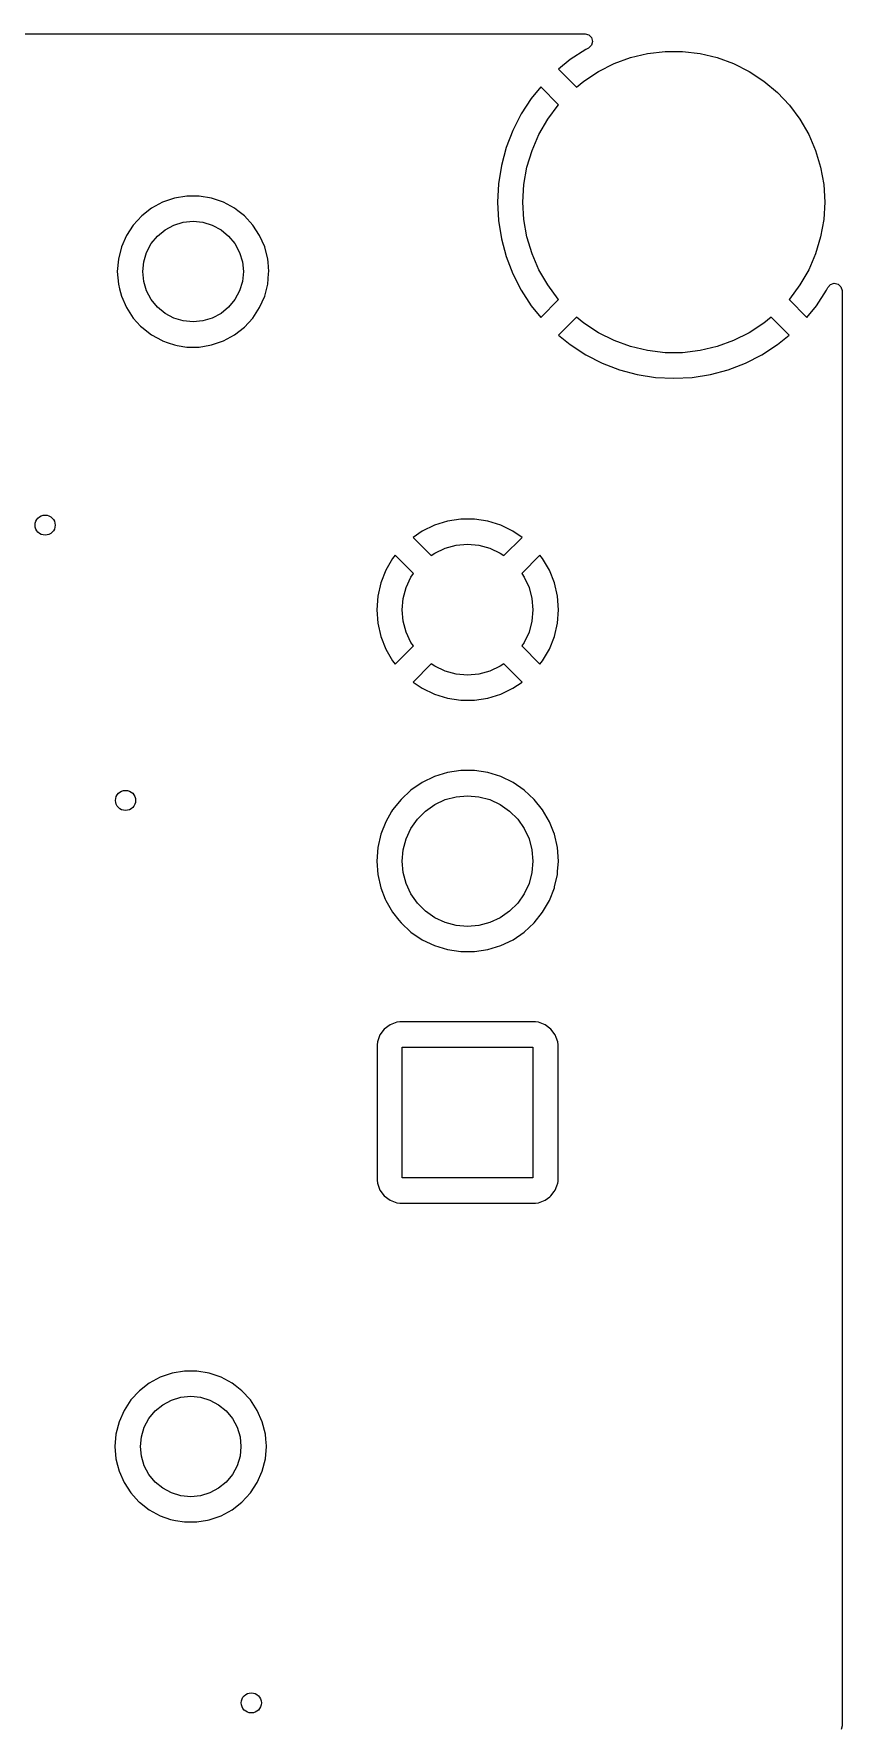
# Model space of a CAD drawing. Extents: x 44 to 146, y -87 to -25.
# Drawn here: x 129.68 to 145.75, y -58.95 to -25.25 of the extents above; entities that cross this region are included whole.
import ezdxf

# ---------------------------------------------------------------- set-up
doc = ezdxf.new("R2010")
doc.units = 0
doc.layers.add('BLACK', color=7, linetype='CONTINUOUS')

msp = doc.modelspace()

# ---------------------------------------------------------------- linework, layer by layer
at = {"layer": 'BLACK', "linetype": 'CONTINUOUS'}
for p, q in [((84.320298, -25.2545), (140.635872, -25.2545)), ((140.635872, -25.2545), (140.710372, -25.274462)), ((140.647592, -25.564755), (140.339928, -25.764554)), ((140.647605, -25.564748), (140.647592, -25.564755)), ((140.703517, -25.53626), (140.647605, -25.564748)), ((140.710372, -25.532538), (140.703517, -25.53626)), ((140.710372, -25.274462), (140.76491, -25.329)), ((140.76491, -25.478), (140.710372, -25.532538)), ((140.76491, -25.329), (140.784872, -25.4035)), ((140.784872, -25.4035), (140.76491, -25.478)), ((141.879055, -25.645577), (142.225566, -25.605076)), ((142.225566, -25.605076), (142.574434, -25.605076)), ((142.574434, -25.605076), (142.920945, -25.645577)), ((140.339928, -25.764554), (140.10685, -25.953297)), ((140.9, -26.001924), (141.211761, -25.845352)), ((141.211761, -25.845352), (141.53959, -25.726031)), ((141.53959, -25.726031), (141.879055, -25.645577)), ((142.920945, -25.645577), (143.26041, -25.726031)), ((143.26041, -25.726031), (143.588239, -25.845352)), ((143.588239, -25.845352), (143.9, -26.001924)), ((140.10685, -25.953297), (140.466421, -26.312868)), ((140.466421, -26.312868), (140.608524, -26.19363)), ((140.608524, -26.19363), (140.9, -26.001924)), ((143.9, -26.001924), (144.191476, -26.19363)), ((144.191476, -26.19363), (144.458725, -26.417879)), ((139.564554, -26.539928), (139.364755, -26.847592)), ((139.753297, -26.30685), (139.564554, -26.539928)), ((140.109739, -26.663292), (139.753297, -26.30685)), ((144.458725, -26.417879), (144.698133, -26.671637)), ((139.364748, -26.847605), (139.198199, -27.174476)), ((139.364755, -26.847592), (139.364748, -26.847605)), ((139.719102, -27.253602), (139.893537, -26.951473)), ((139.893537, -26.951473), (140.101867, -26.671637)), ((140.101867, -26.671637), (140.109739, -26.663292)), ((144.698133, -26.671637), (144.906463, -26.951473)), ((144.906463, -26.951473), (145.080898, -27.253602)), ((139.198199, -27.174476), (139.066739, -27.51694)), ((139.580922, -27.57394), (139.719102, -27.253602)), ((145.080898, -27.253602), (145.219078, -27.57394)), ((139.066732, -27.51696), (138.971787, -27.8713)), ((139.066739, -27.51694), (139.066732, -27.51696)), ((139.480865, -27.908152), (139.580922, -27.57394)), ((145.219078, -27.57394), (145.319135, -27.908152)), ((138.971786, -27.871303), (138.914396, -28.233653)), ((138.971787, -27.8713), (138.971786, -27.871303)), ((139.420285, -28.251721), (139.480865, -27.908152)), ((145.319135, -27.908152), (145.379715, -28.251721)), ((138.914396, -28.233653), (138.895197, -28.6)), ((139.4, -28.6), (139.420285, -28.251721)), ((145.379715, -28.251721), (145.4, -28.6)), ((132.237184, -28.603174), (132.018494, -28.721523)), ((132.237188, -28.603172), (132.237184, -28.603174)), ((132.472386, -28.522428), (132.237188, -28.603172)), ((132.47239, -28.522427), (132.472386, -28.522428)), ((132.717664, -28.4815), (132.47239, -28.522427)), ((132.717665, -28.4815), (132.717664, -28.4815)), ((132.966335, -28.4815), (132.717665, -28.4815)), ((133.211609, -28.522427), (132.966335, -28.4815)), ((133.211613, -28.522428), (133.211609, -28.522427)), ((133.446811, -28.603172), (133.211613, -28.522428)), ((133.446815, -28.603174), (133.446811, -28.603172)), ((133.665505, -28.721523), (133.446815, -28.603174)), ((138.895197, -28.6), (138.914396, -28.966346)), ((139.420285, -28.948279), (139.4, -28.6)), ((145.4, -28.6), (145.379715, -28.948279)), ((131.822256, -28.874261), (131.653837, -29.057212)), ((132.018489, -28.721527), (131.822256, -28.874261)), ((132.018494, -28.721523), (132.018489, -28.721527)), ((133.665508, -28.721525), (133.665505, -28.721523)), ((133.665509, -28.721526), (133.665508, -28.721525)), ((133.731495, -28.772885), (133.665509, -28.721526)), ((133.861743, -28.874261), (133.731495, -28.772885)), ((134.030162, -29.057212), (133.861743, -28.874261)), ((138.914396, -28.966346), (138.971786, -29.328696)), ((139.480865, -29.291848), (139.420285, -28.948279)), ((145.379715, -28.948279), (145.319135, -29.291848)), ((131.517827, -29.265392), (131.417937, -29.493117)), ((131.653837, -29.057212), (131.517827, -29.265392)), ((132.01053, -29.42643), (132.134893, -29.274893)), ((132.134893, -29.274893), (132.28643, -29.15053)), ((132.28643, -29.15053), (132.459317, -29.05812)), ((132.459317, -29.05812), (132.64691, -29.001215)), ((132.64691, -29.001215), (132.842, -28.982)), ((132.842, -28.982), (133.03709, -29.001215)), ((133.03709, -29.001215), (133.224683, -29.05812)), ((133.224683, -29.05812), (133.39757, -29.15053)), ((133.39757, -29.15053), (133.549107, -29.274893)), ((133.549107, -29.274893), (133.67347, -29.42643)), ((134.030163, -29.057214), (134.030162, -29.057212)), ((134.030164, -29.057215), (134.030163, -29.057214)), ((134.166173, -29.265393), (134.030164, -29.057215)), ((134.266063, -29.493119), (134.166173, -29.265393)), ((139.580922, -29.62606), (139.480865, -29.291848)), ((145.319135, -29.291848), (145.219078, -29.62606)), ((131.417937, -29.493117), (131.356891, -29.734183)), ((131.861215, -29.78691), (131.91812, -29.599317)), ((131.91812, -29.599317), (132.01053, -29.42643)), ((133.67347, -29.42643), (133.76588, -29.599317)), ((133.76588, -29.599317), (133.822785, -29.78691)), ((134.327108, -29.734179), (134.266063, -29.493119)), ((138.971786, -29.328696), (138.971787, -29.328699)), ((138.971787, -29.328699), (139.066732, -29.683039)), ((139.719102, -29.946398), (139.580922, -29.62606)), ((145.219078, -29.62606), (145.080898, -29.946398)), ((131.356891, -29.734183), (131.336357, -29.981998)), ((131.336357, -29.981998), (131.336357, -29.982001)), ((131.336357, -29.982001), (131.356891, -30.229816)), ((131.842, -29.982), (131.861215, -29.78691)), ((131.861215, -30.17709), (131.842, -29.982)), ((133.822785, -29.78691), (133.842, -29.982)), ((133.842, -29.982), (133.822785, -30.17709)), ((134.332102, -29.794446), (134.327108, -29.734179)), ((134.347643, -29.981998), (134.332102, -29.794446)), ((134.34422, -30.023303), (134.347643, -29.982001)), ((134.347643, -29.982001), (134.347643, -29.981998)), ((139.066732, -29.683039), (139.066736, -29.68305)), ((139.066736, -29.68305), (139.198197, -30.025518)), ((139.893537, -30.248527), (139.719102, -29.946398)), ((145.080898, -29.946398), (144.906463, -30.248527)), ((131.356891, -30.229816), (131.356891, -30.229819)), ((131.356891, -30.229819), (131.356892, -30.229821)), ((131.356892, -30.229821), (131.380996, -30.325004)), ((131.380996, -30.325004), (131.417937, -30.470882)), ((131.91812, -30.364683), (131.861215, -30.17709)), ((133.822785, -30.17709), (133.76588, -30.364683)), ((134.266063, -30.470881), (134.327108, -30.229821)), ((134.327108, -30.229821), (134.34422, -30.023303)), ((139.198197, -30.025518), (139.198208, -30.025542)), ((139.198208, -30.025542), (139.364744, -30.352388)), ((140.101867, -30.528363), (139.893537, -30.248527)), ((144.906463, -30.248527), (144.698133, -30.528363)), ((145.435255, -30.352388), (145.46374, -30.296484)), ((145.46374, -30.296484), (145.515348, -30.239166)), ((145.515348, -30.239166), (145.588701, -30.215332)), ((145.588701, -30.215332), (145.664144, -30.231368)), ((145.664144, -30.231368), (145.721462, -30.282976)), ((145.721462, -30.282976), (145.745296, -30.356329)), ((131.417937, -30.470882), (131.517827, -30.698607)), ((132.01053, -30.53757), (131.91812, -30.364683)), ((132.134893, -30.689107), (132.01053, -30.53757)), ((133.67347, -30.53757), (133.549107, -30.689107)), ((133.76588, -30.364683), (133.67347, -30.53757)), ((134.166173, -30.698607), (134.266063, -30.470881)), ((139.364744, -30.352388), (139.364755, -30.352408)), ((139.364755, -30.352408), (139.564554, -30.660071)), ((139.564554, -30.660071), (139.753297, -30.893148)), ((139.753297, -30.893148), (140.109738, -30.536706)), ((140.109738, -30.536706), (140.101867, -30.528363)), ((144.698133, -30.528363), (144.69026, -30.536707)), ((144.69026, -30.536707), (145.046702, -30.893149)), ((145.046702, -30.893148), (145.235439, -30.660079)), ((145.235439, -30.660079), (145.235442, -30.660075)), ((145.235442, -30.660075), (145.435244, -30.352408)), ((145.435244, -30.352408), (145.435255, -30.352388)), ((145.745296, -30.356329), (145.7455, -30.364128)), ((145.7455, -30.364128), (145.7455, -58.906)), ((131.517827, -30.698607), (131.653837, -30.906787)), ((131.653837, -30.906787), (131.799481, -31.064998)), ((132.28643, -30.81347), (132.134893, -30.689107)), ((132.459317, -30.90588), (132.28643, -30.81347)), ((132.64691, -30.962785), (132.459317, -30.90588)), ((132.842, -30.982), (132.64691, -30.962785)), ((133.03709, -30.962785), (132.842, -30.982)), ((133.224683, -30.90588), (133.03709, -30.962785)), ((133.39757, -30.81347), (133.224683, -30.90588)), ((133.549107, -30.689107), (133.39757, -30.81347)), ((133.861744, -31.089738), (134.030164, -30.906785)), ((134.030164, -30.906785), (134.166173, -30.698607)), ((140.46642, -30.88713), (140.10685, -31.246701)), ((140.608524, -31.00637), (140.46642, -30.88713)), ((144.333578, -30.887131), (144.191476, -31.00637)), ((144.693149, -31.246702), (144.333578, -30.887131)), ((145.046702, -30.893149), (145.046702, -30.893148)), ((131.799481, -31.064998), (131.822256, -31.089738)), ((131.822256, -31.089738), (132.018491, -31.242474)), ((132.018491, -31.242474), (132.018492, -31.242474)), ((132.018492, -31.242474), (132.018494, -31.242476)), ((132.018494, -31.242476), (132.228008, -31.355859)), ((133.44681, -31.360828), (133.665509, -31.242474)), ((133.665509, -31.242474), (133.861744, -31.089738)), ((140.10685, -31.246701), (140.339928, -31.435445)), ((140.9, -31.198076), (140.608524, -31.00637)), ((141.211761, -31.354648), (140.9, -31.198076)), ((143.9, -31.198076), (143.588239, -31.354648)), ((144.191476, -31.00637), (143.9, -31.198076)), ((144.460079, -31.435439), (144.693148, -31.246702)), ((144.693148, -31.246702), (144.693149, -31.246702)), ((132.228008, -31.355859), (132.23719, -31.360828)), ((132.23719, -31.360828), (132.348186, -31.398933)), ((132.348186, -31.398933), (132.472386, -31.441571)), ((132.472386, -31.441571), (132.47239, -31.441572)), ((132.47239, -31.441572), (132.524709, -31.450302)), ((132.524709, -31.450302), (132.717665, -31.4825)), ((132.717665, -31.4825), (132.717667, -31.4825)), ((132.717667, -31.4825), (132.966333, -31.4825)), ((132.966333, -31.4825), (132.966335, -31.4825)), ((132.966335, -31.4825), (133.17675, -31.447388)), ((133.17675, -31.447388), (133.211609, -31.441572)), ((133.211609, -31.441572), (133.21161, -31.441571)), ((133.21161, -31.441571), (133.211614, -31.441571)), ((133.211614, -31.441571), (133.44681, -31.360828)), ((140.339928, -31.435445), (140.647591, -31.635244)), ((140.647591, -31.635244), (140.647611, -31.635255)), ((140.647611, -31.635255), (140.974457, -31.801791)), ((141.53959, -31.473969), (141.211761, -31.354648)), ((141.879055, -31.554423), (141.53959, -31.473969)), ((142.225566, -31.594924), (141.879055, -31.554423)), ((142.574434, -31.594924), (142.225566, -31.594924)), ((142.920945, -31.554423), (142.574434, -31.594924)), ((143.26041, -31.473969), (142.920945, -31.554423)), ((143.588239, -31.354648), (143.26041, -31.473969)), ((143.825542, -31.801791), (144.152388, -31.635255)), ((144.152388, -31.635255), (144.152408, -31.635244)), ((144.152408, -31.635244), (144.460075, -31.435442)), ((144.460075, -31.435442), (144.460079, -31.435439)), ((140.974457, -31.801791), (140.974481, -31.801802)), ((140.974481, -31.801802), (141.31694, -31.93326)), ((141.31694, -31.93326), (141.31696, -31.933267)), ((141.31696, -31.933267), (141.6713, -32.028212)), ((143.128699, -32.028212), (143.483039, -31.933267)), ((143.483039, -31.933267), (143.483059, -31.93326)), ((143.483059, -31.93326), (143.825518, -31.801802)), ((143.825518, -31.801802), (143.825542, -31.801791)), ((141.6713, -32.028212), (141.671303, -32.028213)), ((141.671303, -32.028213), (142.033653, -32.085603)), ((142.033653, -32.085603), (142.4, -32.104802)), ((142.4, -32.104802), (142.766346, -32.085603)), ((142.766346, -32.085603), (143.128696, -32.028213)), ((143.128696, -32.028213), (143.128699, -32.028212)), ((137.640532, -35.026533), (137.397478, -35.143582)), ((137.640553, -35.026525), (137.640532, -35.026533)), ((137.898333, -34.94701), (137.640553, -35.026525)), ((137.898337, -34.947009), (137.898333, -34.94701)), ((138.165105, -34.9068), (137.898337, -34.947009)), ((138.434894, -34.9068), (138.165105, -34.9068)), ((138.701662, -34.947009), (138.434894, -34.9068)), ((138.701666, -34.94701), (138.701662, -34.947009)), ((138.959449, -35.026526), (138.701666, -34.94701)), ((138.959453, -35.026527), (138.959449, -35.026526)), ((139.202521, -35.143582), (138.959453, -35.026527)), ((137.397478, -35.143582), (137.214849, -35.268095)), ((137.214849, -35.268095), (137.214849, -35.268096)), ((137.214849, -35.268096), (137.578079, -35.631326)), ((139.021919, -35.631325), (139.385149, -35.268096)), ((139.385149, -35.268096), (139.202521, -35.143582)), ((136.8086, -35.689981), (136.673709, -35.923618)), ((136.808603, -35.689976), (136.8086, -35.689981)), ((136.862294, -35.622648), (136.808603, -35.689976)), ((137.224526, -35.984879), (136.862294, -35.622648)), ((137.578079, -35.631326), (137.65, -35.580967)), ((137.65, -35.580967), (137.855374, -35.4852)), ((137.855374, -35.4852), (138.074257, -35.42655)), ((138.074257, -35.42655), (138.3, -35.4068)), ((138.3, -35.4068), (138.525743, -35.42655)), ((138.525743, -35.42655), (138.744626, -35.4852)), ((138.744626, -35.4852), (138.95, -35.580967)), ((138.95, -35.580967), (139.021919, -35.631325)), ((139.737703, -35.622648), (139.375472, -35.984877)), ((139.791395, -35.689975), (139.737703, -35.622648)), ((139.7914, -35.689983), (139.791395, -35.689975)), ((139.92629, -35.923618), (139.7914, -35.689983)), ((136.673707, -35.923623), (136.575145, -36.174753)), ((136.673709, -35.923618), (136.673707, -35.923623)), ((137.174167, -36.0568), (137.224526, -35.984879)), ((139.375472, -35.984877), (139.425833, -36.0568)), ((139.926292, -35.923623), (139.92629, -35.923618)), ((140.024854, -36.174753), (139.926292, -35.923623)), ((136.575143, -36.17476), (136.515115, -36.437761)), ((136.575145, -36.174753), (136.575143, -36.17476)), ((137.01975, -36.481057), (137.0784, -36.262174)), ((137.0784, -36.262174), (137.174167, -36.0568)), ((139.425833, -36.0568), (139.5216, -36.262174)), ((139.5216, -36.262174), (139.58025, -36.481057)), ((140.024856, -36.17476), (140.024854, -36.174753)), ((140.084884, -36.437761), (140.024856, -36.17476)), ((136.515112, -36.437783), (136.494953, -36.706795)), ((136.494953, -36.706795), (136.494953, -36.706804)), ((136.494953, -36.706804), (136.515112, -36.975816)), ((136.515115, -36.437761), (136.515112, -36.437783)), ((137, -36.7068), (137.01975, -36.481057)), ((137.01975, -36.932543), (137, -36.7068)), ((139.58025, -36.481057), (139.6, -36.7068)), ((139.6, -36.7068), (139.58025, -36.932543)), ((140.084887, -36.437783), (140.084884, -36.437761)), ((140.105047, -36.706795), (140.084887, -36.437783)), ((140.084887, -36.975816), (140.105047, -36.706804)), ((140.105047, -36.706804), (140.105047, -36.706795)), ((136.515112, -36.975816), (136.515115, -36.975838)), ((136.515115, -36.975838), (136.575143, -37.238839)), ((137.0784, -37.151426), (137.01975, -36.932543)), ((139.58025, -36.932543), (139.5216, -37.151426)), ((140.024856, -37.238839), (140.084884, -36.975838)), ((140.084884, -36.975838), (140.084887, -36.975816)), ((136.575143, -37.238839), (136.575145, -37.238846)), ((136.575145, -37.238846), (136.673707, -37.489976)), ((137.174167, -37.3568), (137.0784, -37.151426)), ((137.224525, -37.428719), (137.174167, -37.3568)), ((139.425833, -37.3568), (139.375473, -37.42872)), ((139.5216, -37.151426), (139.425833, -37.3568)), ((139.926292, -37.489976), (140.024854, -37.238846)), ((140.024854, -37.238846), (140.024856, -37.238839)), ((136.673707, -37.489976), (136.673709, -37.489981)), ((136.673709, -37.489981), (136.808599, -37.723616)), ((136.808599, -37.723616), (136.808604, -37.723624)), ((136.808604, -37.723624), (136.862295, -37.79095)), ((136.862295, -37.79095), (137.224525, -37.428719)), ((139.375473, -37.42872), (139.737703, -37.79095)), ((139.737704, -37.79095), (139.791393, -37.723628)), ((139.791393, -37.723628), (139.791398, -37.72362)), ((139.791398, -37.72362), (139.92629, -37.489981)), ((139.92629, -37.489981), (139.926292, -37.489976)), ((137.578078, -37.782272), (137.214849, -38.145502)), ((137.65, -37.832633), (137.578078, -37.782272)), ((137.855374, -37.9284), (137.65, -37.832633)), ((138.074257, -37.98705), (137.855374, -37.9284)), ((138.3, -38.0068), (138.074257, -37.98705)), ((138.525743, -37.98705), (138.3, -38.0068)), ((138.744626, -37.9284), (138.525743, -37.98705)), ((138.95, -37.832633), (138.744626, -37.9284)), ((139.02192, -37.782273), (138.95, -37.832633)), ((139.38515, -38.145503), (139.02192, -37.782273)), ((139.737703, -37.79095), (139.737704, -37.79095)), ((137.214849, -38.145502), (137.397481, -38.270019)), ((137.397481, -38.270019), (137.640532, -38.387066)), ((137.640532, -38.387066), (137.640553, -38.387074)), ((137.640553, -38.387074), (137.898333, -38.466589)), ((138.701666, -38.466589), (138.959449, -38.387073)), ((138.959449, -38.387073), (138.959453, -38.387072)), ((138.959453, -38.387072), (139.202526, -38.270015)), ((139.202526, -38.270015), (139.202533, -38.270011)), ((139.202533, -38.270011), (139.38515, -38.145503)), ((137.898333, -38.466589), (137.898337, -38.46659)), ((137.898337, -38.46659), (138.165105, -38.506799)), ((138.165105, -38.506799), (138.165112, -38.5068)), ((138.165112, -38.5068), (138.434888, -38.5068)), ((138.434888, -38.5068), (138.434894, -38.506799)), ((138.434894, -38.506799), (138.701662, -38.46659)), ((138.701662, -38.46659), (138.701666, -38.466589)), ((137.640349, -40.026066), (137.397227, -40.143148)), ((137.64037, -40.026058), (137.640349, -40.026066)), ((137.898222, -39.946521), (137.64037, -40.026058)), ((137.898226, -39.94652), (137.898222, -39.946521)), ((138.165067, -39.9063), (137.898226, -39.94652)), ((138.165071, -39.9063), (138.165067, -39.9063)), ((138.434929, -39.9063), (138.165071, -39.9063)), ((138.434932, -39.9063), (138.434929, -39.9063)), ((138.701773, -39.94652), (138.434932, -39.9063)), ((138.701777, -39.946521), (138.701773, -39.94652)), ((138.959629, -40.026058), (138.701777, -39.946521)), ((138.959633, -40.026059), (138.959629, -40.026058)), ((138.959641, -40.026062), (138.959633, -40.026059)), ((138.959646, -40.026064), (138.959641, -40.026062)), ((138.95965, -40.026066), (138.959646, -40.026064)), ((139.20277, -40.143146), (138.95965, -40.026066)), ((137.174259, -40.295164), (136.976438, -40.478715)), ((137.397227, -40.143148), (137.174259, -40.295164)), ((137.855374, -40.4852), (138.074257, -40.42655)), ((138.074257, -40.42655), (138.3, -40.4068)), ((138.3, -40.4068), (138.525743, -40.42655)), ((138.525743, -40.42655), (138.744626, -40.4852)), ((139.202772, -40.143148), (139.20277, -40.143146)), ((139.202775, -40.143149), (139.202772, -40.143148)), ((139.425741, -40.295165), (139.202775, -40.143149)), ((139.623561, -40.478715), (139.425741, -40.295165)), ((136.789876, -40.721411), (136.673257, -40.923401)), ((136.808185, -40.689698), (136.789876, -40.721411)), ((136.808186, -40.689696), (136.808185, -40.689698)), ((136.808189, -40.689692), (136.808186, -40.689696)), ((136.976438, -40.478715), (136.808189, -40.689692)), ((137.304142, -40.871176), (137.464376, -40.710942)), ((137.464376, -40.710942), (137.65, -40.580967)), ((137.65, -40.580967), (137.855374, -40.4852)), ((138.744626, -40.4852), (138.95, -40.580967)), ((138.95, -40.580967), (139.135624, -40.710942)), ((139.135624, -40.710942), (139.295858, -40.871176)), ((139.791815, -40.689698), (139.623561, -40.478715)), ((139.926743, -40.923402), (139.791815, -40.689698)), ((136.673255, -40.923406), (136.574665, -41.174605)), ((136.673257, -40.923401), (136.673255, -40.923406)), ((137.0784, -41.262174), (137.174167, -41.0568)), ((137.174167, -41.0568), (137.304142, -40.871176)), ((139.295858, -40.871176), (139.425833, -41.0568)), ((139.425833, -41.0568), (139.5216, -41.262174)), ((140.004614, -41.121813), (139.926743, -40.923402)), ((136.514615, -41.437709), (136.494451, -41.706794)), ((136.514618, -41.437686), (136.514615, -41.437709)), ((136.574663, -41.174612), (136.514618, -41.437686)), ((136.574665, -41.174605), (136.574663, -41.174612)), ((137.01975, -41.481057), (137.0784, -41.262174)), ((139.5216, -41.262174), (139.58025, -41.481057)), ((140.025334, -41.174605), (140.004614, -41.121813)), ((140.025336, -41.174612), (140.025334, -41.174605)), ((140.085381, -41.437686), (140.025336, -41.174612)), ((140.085381, -41.437691), (140.085381, -41.437686)), ((140.085383, -41.437697), (140.085381, -41.437691)), ((140.085383, -41.437707), (140.085383, -41.437697)), ((140.085384, -41.437709), (140.085383, -41.437707)), ((140.105549, -41.706794), (140.085384, -41.437709)), ((136.494451, -41.706794), (136.494451, -41.706805)), ((136.494451, -41.706805), (136.514615, -41.97589)), ((137, -41.7068), (137.01975, -41.481057)), ((137.01975, -41.932543), (137, -41.7068)), ((139.58025, -41.481057), (139.6, -41.7068)), ((139.6, -41.7068), (139.58025, -41.932543)), ((140.090269, -41.910698), (140.105549, -41.706805)), ((140.105549, -41.706805), (140.105549, -41.706794)), ((136.514615, -41.97589), (136.514618, -41.975913)), ((136.514618, -41.975913), (136.574663, -42.238987)), ((137.0784, -42.151426), (137.01975, -41.932543)), ((139.58025, -41.932543), (139.5216, -42.151426)), ((140.029829, -42.219302), (140.085381, -41.975913)), ((140.085381, -41.97591), (140.085383, -41.975903)), ((140.085381, -41.975913), (140.085381, -41.97591)), ((140.085383, -41.975903), (140.090269, -41.910698)), ((136.574663, -42.238987), (136.574665, -42.238994)), ((136.574665, -42.238994), (136.663223, -42.464632)), ((137.174167, -42.3568), (137.0784, -42.151426)), ((137.304142, -42.542424), (137.174167, -42.3568)), ((139.425833, -42.3568), (139.295858, -42.542424)), ((139.5216, -42.151426), (139.425833, -42.3568)), ((139.926743, -42.490198), (140.025334, -42.238995)), ((140.025334, -42.238995), (140.029829, -42.219302)), ((136.663223, -42.464632), (136.673257, -42.490198)), ((136.673257, -42.490198), (136.808185, -42.723902)), ((136.808185, -42.723902), (136.808189, -42.723907)), ((136.808189, -42.723907), (136.93598, -42.884152)), ((137.464376, -42.702658), (137.304142, -42.542424)), ((137.65, -42.832633), (137.464376, -42.702658)), ((139.135624, -42.702658), (138.95, -42.832633)), ((139.295858, -42.542424), (139.135624, -42.702658)), ((139.623561, -42.934885), (139.791815, -42.723902)), ((139.791815, -42.723902), (139.926743, -42.490198)), ((136.93598, -42.884152), (136.976439, -42.934885)), ((136.976439, -42.934885), (137.174259, -43.118435)), ((137.174259, -43.118435), (137.397226, -43.270451)), ((137.855374, -42.9284), (137.65, -42.832633)), ((138.074257, -42.98705), (137.855374, -42.9284)), ((138.3, -43.0068), (138.074257, -42.98705)), ((138.525743, -42.98705), (138.3, -43.0068)), ((138.744626, -42.9284), (138.525743, -42.98705)), ((138.95, -42.832633), (138.744626, -42.9284)), ((139.202775, -43.270451), (139.425741, -43.118435)), ((139.425741, -43.118435), (139.623561, -42.934885)), ((137.397226, -43.270451), (137.640359, -43.387538)), ((137.640359, -43.387538), (137.898228, -43.46708)), ((137.898228, -43.46708), (138.165071, -43.5073)), ((138.434929, -43.5073), (138.701772, -43.46708)), ((138.701772, -43.46708), (138.959641, -43.387538)), ((138.959641, -43.387538), (139.202775, -43.270451)), ((138.165071, -43.5073), (138.165074, -43.5073)), ((138.165074, -43.5073), (138.434926, -43.5073)), ((138.434926, -43.5073), (138.434929, -43.5073)), ((136.642452, -45.049255), (136.556204, -45.164466)), ((136.642455, -45.049252), (136.642452, -45.049255)), ((136.757666, -44.963004), (136.642455, -45.049252)), ((136.75767, -44.963002), (136.757666, -44.963004)), ((136.892515, -44.912709), (136.75767, -44.963002)), ((136.892521, -44.912708), (136.892515, -44.912709)), ((136.952111, -44.906302), (136.892521, -44.912708)), ((136.952136, -44.9063), (136.952111, -44.906302)), ((139.647876, -44.9063), (136.952136, -44.9063)), ((139.707482, -44.912708), (139.647876, -44.9063)), ((139.842329, -44.963002), (139.707482, -44.912708)), ((139.842333, -44.963004), (139.842329, -44.963002)), ((139.957544, -45.049252), (139.842333, -44.963004)), ((139.957547, -45.049255), (139.957544, -45.049252)), ((140.043795, -45.164466), (139.957547, -45.049255)), ((136.505908, -45.299317), (136.4995, -45.358914)), ((136.4995, -45.358914), (136.4995, -48.054663)), ((136.556202, -45.16447), (136.505908, -45.299317)), ((136.556204, -45.164466), (136.556202, -45.16447)), ((137, -48.0068), (137, -45.4068)), ((137, -45.4068), (139.6, -45.4068)), ((139.6, -45.4068), (139.6, -48.0068)), ((140.043797, -45.16447), (140.043795, -45.164466)), ((140.063681, -45.217784), (140.043797, -45.16447)), ((140.094091, -45.299317), (140.063681, -45.217784)), ((140.100499, -45.358928), (140.094091, -45.299317)), ((140.1005, -48.054673), (140.100499, -45.358928)), ((136.4995, -48.054663), (136.499502, -48.054688)), ((136.499502, -48.054688), (136.505908, -48.114278)), ((136.505908, -48.114278), (136.505909, -48.114284)), ((136.505909, -48.114284), (136.556202, -48.249129)), ((139.6, -48.0068), (137, -48.0068)), ((140.043797, -48.249129), (140.074514, -48.166772)), ((140.074514, -48.166772), (140.094091, -48.114283)), ((140.094091, -48.114283), (140.098087, -48.077113)), ((140.098087, -48.077113), (140.100499, -48.054685)), ((140.100499, -48.054682), (140.1005, -48.054673)), ((140.100499, -48.054685), (140.100499, -48.054682)), ((136.556202, -48.249129), (136.556204, -48.249133)), ((136.556204, -48.249133), (136.642452, -48.364344)), ((136.642452, -48.364344), (136.642455, -48.364347)), ((136.642455, -48.364347), (136.757666, -48.450595)), ((136.757666, -48.450595), (136.75767, -48.450597)), ((136.75767, -48.450597), (136.892517, -48.500891)), ((136.892517, -48.500891), (136.952114, -48.507299)), ((136.952114, -48.507299), (136.952118, -48.507299)), ((136.952118, -48.507299), (136.952127, -48.5073)), ((136.952127, -48.5073), (139.647872, -48.507299)), ((139.647872, -48.507299), (139.707483, -48.500891)), ((139.707483, -48.500891), (139.839736, -48.451564)), ((139.839736, -48.451564), (139.842329, -48.450597)), ((139.842329, -48.450597), (139.842333, -48.450595)), ((139.842333, -48.450595), (139.934336, -48.381721)), ((139.934336, -48.381721), (139.957546, -48.364346)), ((139.957546, -48.364346), (140.021855, -48.278441)), ((140.021855, -48.278441), (140.043795, -48.249133)), ((140.043795, -48.249133), (140.043797, -48.249129)), ((132.425386, -51.890428), (132.190188, -51.971172)), ((132.42539, -51.890427), (132.425386, -51.890428)), ((132.670664, -51.8495), (132.42539, -51.890427)), ((132.670665, -51.8495), (132.670664, -51.8495)), ((132.919335, -51.8495), (132.670665, -51.8495)), ((133.164609, -51.890427), (132.919335, -51.8495)), ((133.164613, -51.890428), (133.164609, -51.890427)), ((133.399811, -51.971172), (133.164613, -51.890428)), ((131.971489, -52.089527), (131.775256, -52.242261)), ((131.971494, -52.089523), (131.971489, -52.089527)), ((132.190184, -51.971174), (131.971494, -52.089523)), ((132.190188, -51.971172), (132.190184, -51.971174)), ((133.399815, -51.971174), (133.399811, -51.971172)), ((133.618505, -52.089523), (133.399815, -51.971174)), ((133.618508, -52.089525), (133.618505, -52.089523)), ((133.618509, -52.089526), (133.618508, -52.089525)), ((133.679713, -52.137163), (133.618509, -52.089526)), ((133.814743, -52.242261), (133.679713, -52.137163)), ((131.606837, -52.425212), (131.470827, -52.633392)), ((131.775256, -52.242261), (131.606837, -52.425212)), ((132.087893, -52.642893), (132.23943, -52.51853)), ((132.23943, -52.51853), (132.412317, -52.42612)), ((132.412317, -52.42612), (132.59991, -52.369215)), ((132.59991, -52.369215), (132.795, -52.35)), ((132.795, -52.35), (132.99009, -52.369215)), ((132.99009, -52.369215), (133.177683, -52.42612)), ((133.177683, -52.42612), (133.35057, -52.51853)), ((133.35057, -52.51853), (133.502107, -52.642893)), ((133.983162, -52.425212), (133.814743, -52.242261)), ((133.983163, -52.425214), (133.983162, -52.425212)), ((133.983164, -52.425215), (133.983163, -52.425214)), ((134.119173, -52.633393), (133.983164, -52.425215)), ((131.370937, -52.861117), (131.309891, -53.102183)), ((131.470827, -52.633392), (131.370937, -52.861117)), ((131.87112, -52.967317), (131.96353, -52.79443)), ((131.96353, -52.79443), (132.087893, -52.642893)), ((133.502107, -52.642893), (133.62647, -52.79443)), ((133.62647, -52.79443), (133.71888, -52.967317)), ((134.219063, -52.861119), (134.119173, -52.633393)), ((134.280108, -53.102179), (134.219063, -52.861119)), ((131.309891, -53.102183), (131.289357, -53.349998)), ((131.795, -53.35), (131.814215, -53.15491)), ((131.814215, -53.15491), (131.87112, -52.967317)), ((133.71888, -52.967317), (133.775785, -53.15491)), ((133.775785, -53.15491), (133.795, -53.35)), ((134.28875, -53.206472), (134.280108, -53.102179)), ((134.299814, -53.340001), (134.28875, -53.206472)), ((131.289357, -53.349998), (131.289357, -53.350001)), ((131.289357, -53.350001), (131.309891, -53.597816)), ((131.814215, -53.54509), (131.795, -53.35)), ((131.87112, -53.732683), (131.814215, -53.54509)), ((133.775785, -53.54509), (133.71888, -53.732683)), ((133.795, -53.35), (133.775785, -53.54509)), ((134.280108, -53.597821), (134.300643, -53.35)), ((134.300643, -53.35), (134.299814, -53.340001)), ((131.309891, -53.597816), (131.309891, -53.597819)), ((131.309891, -53.597819), (131.309892, -53.597821)), ((131.309892, -53.597821), (131.341174, -53.721352)), ((131.341174, -53.721352), (131.370937, -53.838882)), ((131.370937, -53.838882), (131.470827, -54.066607)), ((131.96353, -53.90557), (131.87112, -53.732683)), ((132.087893, -54.057107), (131.96353, -53.90557)), ((133.62647, -53.90557), (133.502107, -54.057107)), ((133.71888, -53.732683), (133.62647, -53.90557)), ((134.119173, -54.066607), (134.219063, -53.838881)), ((134.219063, -53.838881), (134.280108, -53.597821)), ((131.470827, -54.066607), (131.606837, -54.274787)), ((132.23943, -54.18147), (132.087893, -54.057107)), ((132.412317, -54.27388), (132.23943, -54.18147)), ((133.35057, -54.18147), (133.177683, -54.27388)), ((133.502107, -54.057107), (133.35057, -54.18147)), ((133.983164, -54.274785), (134.119173, -54.066607)), ((131.606837, -54.274787), (131.76605, -54.447738)), ((131.76605, -54.447738), (131.775256, -54.457738)), ((131.775256, -54.457738), (131.971491, -54.610474)), ((132.59991, -54.330785), (132.412317, -54.27388)), ((132.795, -54.35), (132.59991, -54.330785)), ((132.99009, -54.330785), (132.795, -54.35)), ((133.177683, -54.27388), (132.99009, -54.330785)), ((133.618509, -54.610474), (133.814744, -54.457738)), ((133.814744, -54.457738), (133.983164, -54.274785)), ((131.971491, -54.610474), (131.971492, -54.610474)), ((131.971492, -54.610474), (131.971494, -54.610476)), ((131.971494, -54.610476), (132.190184, -54.728825)), ((132.190184, -54.728825), (132.19019, -54.728828)), ((132.19019, -54.728828), (132.396257, -54.799571)), ((132.396257, -54.799571), (132.425386, -54.809571)), ((132.425386, -54.809571), (132.42539, -54.809572)), ((132.42539, -54.809572), (132.495359, -54.821247)), ((132.495359, -54.821247), (132.670665, -54.8505)), ((132.670665, -54.8505), (132.670667, -54.8505)), ((132.670667, -54.8505), (132.919333, -54.8505)), ((132.919333, -54.8505), (132.919335, -54.8505)), ((132.919335, -54.8505), (133.12975, -54.815388)), ((133.12975, -54.815388), (133.164609, -54.809572)), ((133.164609, -54.809572), (133.16461, -54.809571)), ((133.16461, -54.809571), (133.164614, -54.809571)), ((133.164614, -54.809571), (133.39981, -54.728828)), ((133.39981, -54.728828), (133.618509, -54.610474)), ((145.7455, -58.906), (145.725538, -58.9805))]:
    msp.add_line(p, q, dxfattribs=at)
at = {"layer": 'BLACK'}
for centre in [(129.9, -35.0248), (131.5, -40.5), (134, -58.45)]:
    msp.add_circle(centre, 0.2, dxfattribs=at)

doc.saveas('drawing.dxf')
